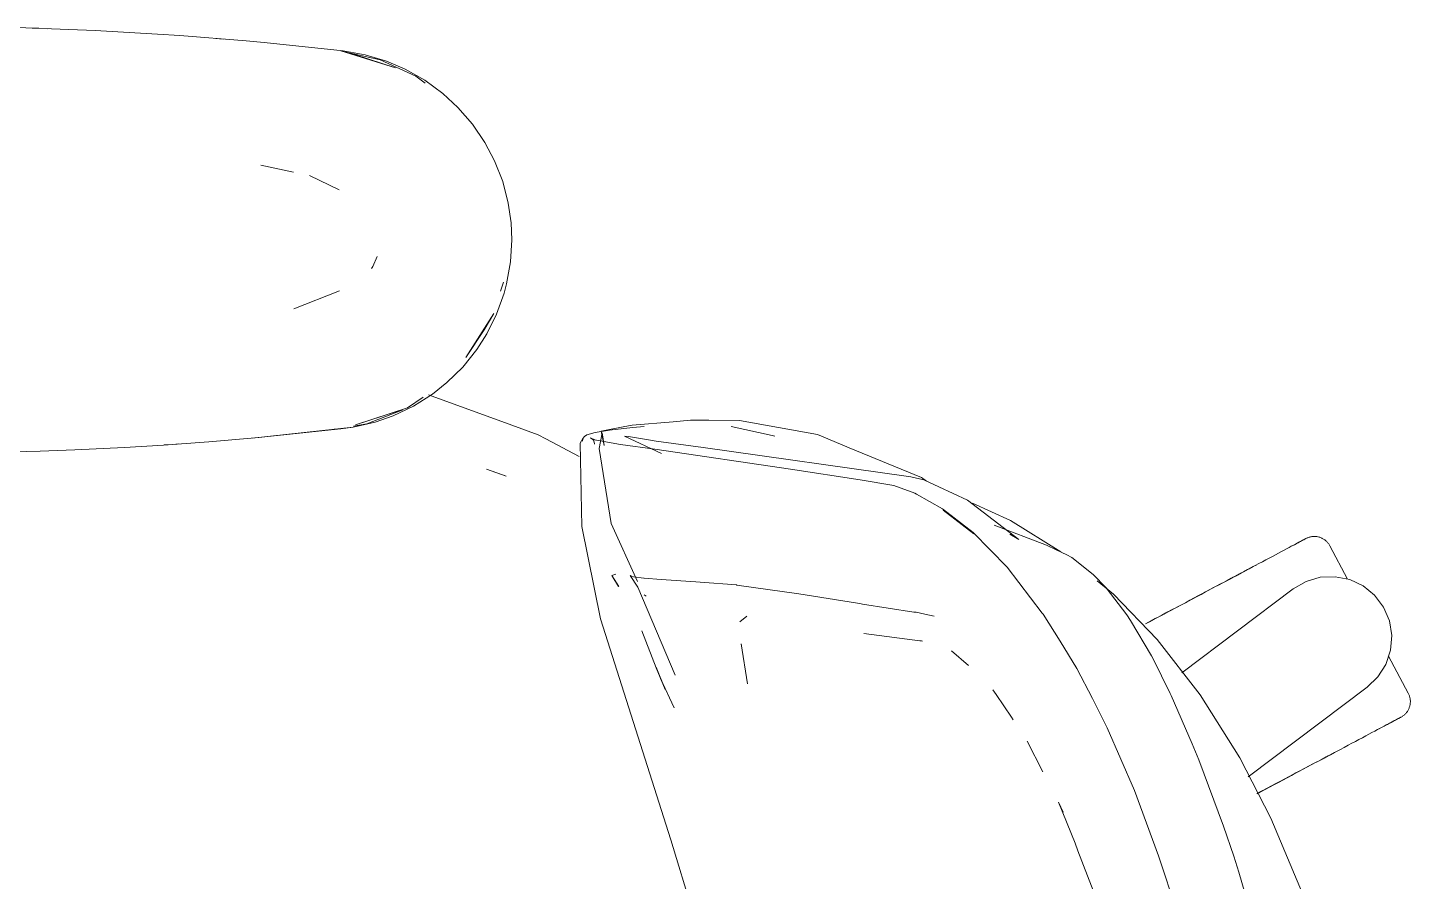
# Model space of a CAD drawing. Header units: millimetres. Extents: x 155927 to 317870, y -36033 to 97293.
# Drawn here: x 229424.8 to 229739.1, y 18740.2 to 18934.3 of the extents above; entities that cross this region are included whole.
import ezdxf

# ---------------------------------------------------------------- set-up
doc = ezdxf.new("R2010")
doc.units = ezdxf.units.MM
doc.header["$MEASUREMENT"] = 0
doc.layers.add('G-IMPT', color=8, linetype='CONTINUOUS', lineweight=9)
doc.layers.add('I-FURN', color=8, linetype='CONTINUOUS', lineweight=9)

msp = doc.modelspace()

# ---------------------------------------------------------------- linework, layer by layer
at = {"layer": 'G-IMPT'}
for p, q in [((229434.13, 18933.89), (229422.37, 18934.28)), ((229427.31, 18934.14), (229425.81, 18934.16)), ((229429.24, 18934.03), (229427.31, 18934.14)), ((229434.13, 18933.89), (229440.15, 18933.64)), ((229454.29, 18932.83), (229440.15, 18933.64)), ((229459.38, 18932.5), (229454.29, 18932.83)), ((229459.38, 18932.5), (229474.44, 18931.25)), ((229467.57, 18931.85), (229469.24, 18931.68)), ((229474.44, 18931.25), (229478.57, 18930.91)), ((229478.57, 18930.91), (229496.49, 18929)), ((229495.98, 18929), (229508.44, 18925.17)), ((229495.98, 18929), (229499.3, 18928.09)), ((229496.49, 18929), (229501.54, 18928.11)), ((229504.95, 18926.96), (229496.55, 18928.87)), ((229508.44, 18925.17), (229499.3, 18928.09)), ((229506.4, 18926.64), (229501.54, 18928.11)), ((229504.95, 18926.96), (229513.01, 18923.22)), ((229510.64, 18924.83), (229506.4, 18926.64)), ((229510.64, 18924.83), (229515.08, 18922.32)), ((229515.12, 18921.63), (229513.01, 18923.22)), ((229519.17, 18919.32), (229515.08, 18922.32)), ((229519.17, 18919.32), (229522.6, 18916.16)), ((229525.92, 18912.32), (229522.6, 18916.16)), ((229528.76, 18908.15), (229525.92, 18912.32)), ((229528.76, 18908.15), (229530.94, 18903.99)), ((229477.78, 18903.03), (229485.21, 18901.46)), ((229530.94, 18903.99), (229532.78, 18899.28)), ((229495.61, 18897.43), (229488.83, 18900.7)), ((229534.04, 18894.41), (229532.78, 18899.28)), ((229534.04, 18894.41), (229534.69, 18889.9)), ((229534.86, 18886.05), (229534.69, 18889.9)), ((229534.86, 18886.05), (229534.56, 18881.01)), ((229504.24, 18882.23), (229503.23, 18880)), ((229534.56, 18881.01), (229533.68, 18876.06)), ((229503.23, 18880), (229502.93, 18879.55)), ((229485.28, 18870.33), (229495.7, 18874.48)), ((229532.32, 18874.37), (229532.94, 18876.4)), ((229533.68, 18876.06), (229533.12, 18873.93)), ((229531.41, 18869.16), (229533.12, 18873.93)), ((229530.76, 18869.26), (229524.44, 18859.31)), ((229530.76, 18869.26), (229528.6, 18865.58)), ((229531.41, 18869.16), (229529.17, 18864.65)), ((229528.6, 18865.58), (229524.44, 18859.31)), ((229529.17, 18864.65), (229526.9, 18861.1)), ((229523.71, 18857.13), (229526.9, 18861.1)), ((229523.71, 18857.13), (229520.11, 18853.58)), ((229520.11, 18853.58), (229516.8, 18850.96)), ((229511.15, 18847.83), (229514.73, 18850.26)), ((229512.47, 18848.23), (229516.8, 18850.96)), ((229515.9, 18850.84), (229534.84, 18843.89)), ((229511.15, 18847.83), (229499.3, 18844.02)), ((229508.44, 18846.93), (229499.3, 18844.02)), ((229501.93, 18844.23), (229510.11, 18847.43)), ((229507.89, 18846.04), (229503.76, 18844.59)), ((229512.47, 18848.23), (229507.89, 18846.04)), ((229511.15, 18847.83), (229508.44, 18846.93)), ((229498.8, 18843.43), (229475.84, 18840.98)), ((229475.84, 18840.98), (229495.98, 18843.1)), ((229498.8, 18843.43), (229477.36, 18841.08)), ((229494.47, 18842.96), (229495.98, 18843.1)), ((229498.8, 18843.43), (229495.98, 18843.1)), ((229498.8, 18843.43), (229503.76, 18844.59)), ((229498.87, 18843.65), (229501.93, 18844.23)), ((229534.84, 18843.89), (229540.81, 18841.7)), ((229557.07, 18842.76), (229553.79, 18842.23)), ((229557.48, 18843.02), (229555.16, 18842.58)), ((229557.07, 18842.76), (229557.69, 18842.84)), ((229561.73, 18843.83), (229557.48, 18843.02)), ((229557.69, 18842.84), (229562.37, 18843.36)), ((229562.2, 18843.88), (229561.73, 18843.83)), ((229562.2, 18843.88), (229571.53, 18844.68)), ((229562.37, 18843.36), (229564.96, 18843.57)), ((229571.53, 18844.68), (229575.48, 18845.02)), ((229579.65, 18845.02), (229575.48, 18845.02)), ((229586.62, 18844.99), (229579.65, 18845.02)), ((229584.76, 18843.58), (229594.06, 18841.54)), ((229586.62, 18844.99), (229604.32, 18841.76)), ((229455.68, 18839.37), (229465.97, 18840.1)), ((229457.72, 18839.5), (229459.14, 18839.64)), ((229477.36, 18841.08), (229465.97, 18840.1)), ((229542.57, 18840.78), (229540.81, 18841.7)), ((229550.16, 18836.81), (229542.57, 18840.78)), ((229550.41, 18839.83), (229551.02, 18840.86)), ((229550.8, 18820.84), (229550.41, 18839.83)), ((229550.89, 18840.24), (229551.02, 18840.86)), ((229550.89, 18840.24), (229551, 18840.79)), ((229551.02, 18840.86), (229551, 18840.79)), ((229551.39, 18841.36), (229551.02, 18840.86)), ((229551.93, 18841.68), (229551.39, 18841.36)), ((229551.93, 18841.68), (229553.79, 18842.23)), ((229553.28, 18840.64), (229552.78, 18841.03)), ((229553.88, 18840.47), (229552.78, 18841.03)), ((229553.88, 18840.47), (229553.26, 18840.64)), ((229553.26, 18840.64), (229559.53, 18839.53)), ((229553.28, 18840.64), (229553.61, 18840.1)), ((229553.68, 18839.6), (229553.61, 18840.1)), ((229555.4, 18842.17), (229554.71, 18838.59)), ((229555.89, 18839.3), (229555.16, 18842.58)), ((229555.89, 18839.3), (229555.4, 18842.17)), ((229560.5, 18841.44), (229568.9, 18837.45)), ((229560.5, 18841.44), (229561.36, 18841.3)), ((229566.38, 18840.47), (229561.36, 18841.3)), ((229566.38, 18840.47), (229567.68, 18840.25)), ((229578.34, 18838.81), (229567.68, 18840.25)), ((229594.06, 18841.54), (229594.64, 18841.39)), ((229604.32, 18841.76), (229608.18, 18840.16)), ((229611.54, 18838.77), (229608.18, 18840.16)), ((229415.31, 18837.68), (229427.62, 18837.97)), ((229435.5, 18838.27), (229427.62, 18837.97)), ((229435.5, 18838.27), (229446.81, 18838.81)), ((229455.68, 18839.37), (229446.81, 18838.81)), ((229457.72, 18839.5), (229455.82, 18839.41)), ((229557.43, 18821.54), (229554.71, 18838.59)), ((229559.53, 18839.53), (229567.38, 18838.42)), ((229567.38, 18838.42), (229598.25, 18833.87)), ((229578.34, 18838.81), (229625.56, 18832.14)), ((229627.99, 18831.98), (229611.54, 18838.77)), ((229533.54, 18832.3), (229529.07, 18833.93)), ((229529.07, 18833.93), (229532.95, 18832.56)), ((229598.25, 18833.87), (229614.02, 18831.47)), ((229533.54, 18832.3), (229532.95, 18832.56)), ((229621.69, 18830.17), (229614.02, 18831.47)), ((229621.69, 18830.17), (229626.48, 18828.42)), ((229625.56, 18832.14), (229628.55, 18831.49)), ((229629.16, 18831.2), (229627.99, 18831.98)), ((229631.92, 18829.92), (229628.55, 18831.49)), ((229626.9, 18828.21), (229626.48, 18828.42)), ((229632.74, 18824.92), (229626.9, 18828.21)), ((229631.92, 18829.92), (229638.44, 18826.88)), ((229632.74, 18824.92), (229639.71, 18819.5)), ((229639.91, 18819.19), (229632.96, 18824.59)), ((229632.96, 18824.59), (229636.34, 18822)), ((229650.14, 18817.94), (229638.44, 18826.88)), ((229639.63, 18826.21), (229648.25, 18822.23)), ((229550.8, 18820.84), (229554.99, 18799.89)), ((229557.43, 18821.54), (229563.41, 18808.38)), ((229639.91, 18819.19), (229636.34, 18822)), ((229644.49, 18821.17), (229656.39, 18816.66)), ((229648.25, 18822.23), (229659.7, 18815.11)), ((229647.44, 18811.6), (229639.71, 18819.5)), ((229650.14, 18817.94), (229648.11, 18819.1)), ((229658.62, 18815.59), (229656.39, 18816.66)), ((229661.06, 18814.42), (229658.62, 18815.59)), ((229647.44, 18811.6), (229655.46, 18801.16)), ((229662.19, 18813.8), (229661.06, 18814.42)), ((229662.19, 18813.8), (229667.06, 18809.94)), ((229557.57, 18809.71), (229557.63, 18809.73)), ((229557.57, 18809.71), (229559.16, 18807.25)), ((229558.5, 18810.01), (229557.63, 18809.73)), ((229559.16, 18807.25), (229557.63, 18809.73)), ((229557.63, 18809.73), (229559.12, 18807.26)), ((229562.49, 18809.42), (229561.77, 18809.71)), ((229561.77, 18809.71), (229563.53, 18807.04)), ((229562.49, 18809.42), (229562.51, 18809.42)), ((229564.89, 18809.12), (229562.51, 18809.42)), ((229564.89, 18809.12), (229564.97, 18809.12)), ((229568.84, 18808.82), (229564.97, 18809.12)), ((229576.7, 18808.26), (229568.84, 18808.82)), ((229577.69, 18808.19), (229576.7, 18808.26)), ((229585.93, 18807.57), (229577.69, 18808.19)), ((229667.06, 18809.94), (229669.95, 18806.92)), ((229671.62, 18805.5), (229667.95, 18808.5)), ((229563.53, 18807.04), (229571.97, 18787.06)), ((229564.98, 18805.32), (229565.42, 18805.05)), ((229585.93, 18807.57), (229586.01, 18807.56)), ((229600.08, 18805.53), (229586.01, 18807.56)), ((229600.08, 18805.53), (229613.44, 18803.41)), ((229669.95, 18806.92), (229674.67, 18800.79)), ((229671.62, 18805.5), (229681.58, 18795.2)), ((229613.44, 18803.41), (229613.95, 18803.33)), ((229614.56, 18803.24), (229613.95, 18803.33)), ((229614.56, 18803.24), (229626.28, 18801.43)), ((229570.98, 18749.64), (229554.99, 18799.89)), ((229586.67, 18799.18), (229588.31, 18800.46)), ((229626.28, 18801.43), (229626.75, 18801.36)), ((229628.73, 18800.94), (229626.75, 18801.36)), ((229630.9, 18800.48), (229628.73, 18800.94)), ((229655.63, 18800.91), (229655.46, 18801.16)), ((229659.51, 18794.81), (229655.63, 18800.91)), ((229674.67, 18800.79), (229675.53, 18799.5)), ((229680.26, 18791.5), (229675.53, 18799.5)), ((229567.67, 18788.7), (229564.42, 18797.17)), ((229614.86, 18796.56), (229628.21, 18794.78)), ((229587.02, 18794.23), (229588.42, 18785.07)), ((229587.02, 18794.23), (229587.07, 18793.88)), ((229628.21, 18794.78), (229627.74, 18794.92)), ((229638.71, 18789.28), (229634.8, 18792.62)), ((229659.51, 18794.81), (229663.28, 18788.58)), ((229691.39, 18782.6), (229681.58, 18795.2)), ((229680.57, 18790.9), (229680.26, 18791.5)), ((229680.57, 18790.9), (229684.57, 18782.89)), ((229569.69, 18783.8), (229567.67, 18788.91)), ((229567.67, 18788.91), (229569.69, 18783.79)), ((229567.67, 18788.7), (229569.69, 18783.8)), ((229568.69, 18786.32), (229571.74, 18779.61)), ((229666.85, 18781.79), (229663.28, 18788.58)), ((229644.99, 18782.64), (229644.23, 18783.75)), ((229644.99, 18782.64), (229648.48, 18777.51)), ((229666.85, 18781.79), (229670.24, 18775.06)), ((229684.79, 18782.45), (229684.57, 18782.89)), ((229684.79, 18782.45), (229689.56, 18771.49)), ((229700.36, 18768.31), (229691.39, 18782.6)), ((229648.48, 18777.51), (229648.87, 18776.93)), ((229676.41, 18760.84), (229670.24, 18775.06)), ((229652.01, 18772.04), (229655.55, 18765.07)), ((229689.56, 18771.49), (229691.04, 18767.81)), ((229696.64, 18752.73), (229691.04, 18767.81)), ((229707.45, 18754.53), (229700.36, 18768.31)), ((229662.91, 18748.88), (229659.18, 18758.2)), ((229659.18, 18758.2), (229660.18, 18755.96)), ((229681.87, 18745.96), (229676.41, 18760.84)), ((229696.64, 18752.73), (229698.98, 18745.91)), ((229714.97, 18736.56), (229707.45, 18754.53)), ((229580.16, 18719.67), (229570.98, 18749.64)), ((229663.57, 18747.15), (229662.91, 18748.88)), ((229670.28, 18729.7), (229663.57, 18747.15)), ((229681.87, 18745.96), (229686.88, 18731.04)), ((229700.18, 18742.31), (229698.98, 18745.91)), ((229700.18, 18742.31), (229709.12, 18711.48))]:
    msp.add_line(p, q, dxfattribs=at)
at = {"layer": 'I-FURN'}
for p, q in [((229714.43, 18817.61), (229714.13, 18817.45)), ((229714.27, 18817.53), (229714.55, 18817.68)), ((229714.69, 18817.75), (229714.43, 18817.61)), ((229714.55, 18817.68), (229714.79, 18817.8)), ((229714.91, 18817.86), (229714.69, 18817.75)), ((229714.79, 18817.8), (229714.99, 18817.91)), ((229715.09, 18817.96), (229714.91, 18817.86)), ((229714.99, 18817.91), (229715.16, 18818)), ((229715.23, 18818.03), (229715.09, 18817.96)), ((229715.16, 18818), (229715.28, 18818.06)), ((229715.33, 18818.09), (229715.23, 18818.03)), ((229715.28, 18818.06), (229715.36, 18818.1)), ((229715.39, 18818.12), (229715.33, 18818.09)), ((229715.36, 18818.1), (229715.4, 18818.13)), ((229715.41, 18818.13), (229715.39, 18818.12)), ((229715.4, 18818.13), (229715.41, 18818.13)), ((229715.41, 18818.13), (229715.55, 18818.2)), ((229715.55, 18818.2), (229715.7, 18818.27)), ((229715.7, 18818.27), (229715.85, 18818.33)), ((229715.85, 18818.33), (229716, 18818.39)), ((229716, 18818.39), (229716.15, 18818.44)), ((229716.15, 18818.44), (229716.31, 18818.48)), ((229716.31, 18818.48), (229716.46, 18818.51)), ((229716.46, 18818.51), (229716.62, 18818.54)), ((229716.62, 18818.54), (229716.78, 18818.57)), ((229716.78, 18818.57), (229716.94, 18818.59)), ((229716.94, 18818.59), (229717.1, 18818.6)), ((229717.1, 18818.6), (229717.26, 18818.6)), ((229717.26, 18818.6), (229717.43, 18818.6)), ((229717.43, 18818.6), (229717.59, 18818.59)), ((229717.59, 18818.59), (229717.75, 18818.58)), ((229717.75, 18818.58), (229717.91, 18818.56)), ((229717.91, 18818.56), (229718.07, 18818.53)), ((229718.07, 18818.53), (229718.22, 18818.49)), ((229718.22, 18818.49), (229718.38, 18818.45)), ((229718.38, 18818.45), (229718.53, 18818.41)), ((229718.53, 18818.41), (229718.69, 18818.36)), ((229718.69, 18818.36), (229718.84, 18818.3)), ((229718.84, 18818.3), (229718.98, 18818.23)), ((229718.98, 18818.23), (229719.13, 18818.16)), ((229719.13, 18818.16), (229719.27, 18818.09)), ((229719.27, 18818.09), (229719.41, 18818)), ((229719.41, 18818), (229719.55, 18817.92)), ((229719.55, 18817.92), (229719.68, 18817.82)), ((229719.68, 18817.82), (229719.81, 18817.73)), ((229719.81, 18817.73), (229719.93, 18817.62)), ((229719.93, 18817.62), (229720.05, 18817.52)), ((229708.49, 18814.45), (229707.78, 18814.08)), ((229709.17, 18814.81), (229708.49, 18814.45)), ((229709.82, 18815.16), (229709.17, 18814.81)), ((229710.43, 18815.48), (229709.82, 18815.16)), ((229711.02, 18815.8), (229710.43, 18815.48)), ((229710.71, 18815.63), (229711.27, 18815.93)), ((229711.57, 18816.09), (229711.02, 18815.8)), ((229711.27, 18815.93), (229711.81, 18816.22)), ((229712.08, 18816.36), (229711.57, 18816.09)), ((229711.81, 18816.22), (229712.31, 18816.48)), ((229712.57, 18816.62), (229712.08, 18816.36)), ((229712.31, 18816.48), (229712.78, 18816.73)), ((229713.01, 18816.86), (229712.57, 18816.62)), ((229712.78, 18816.73), (229713.21, 18816.96)), ((229713.42, 18817.07), (229713.01, 18816.86)), ((229713.21, 18816.96), (229713.6, 18817.17)), ((229713.8, 18817.27), (229713.42, 18817.07)), ((229713.6, 18817.17), (229713.95, 18817.36)), ((229714.13, 18817.45), (229713.8, 18817.27)), ((229713.95, 18817.36), (229714.27, 18817.53)), ((229720.05, 18817.52), (229720.17, 18817.4)), ((229720.17, 18817.4), (229720.28, 18817.29)), ((229720.28, 18817.29), (229720.38, 18817.17)), ((229720.38, 18817.17), (229720.48, 18817.04)), ((229720.48, 18817.04), (229720.58, 18816.91)), ((229720.58, 18816.91), (229720.67, 18816.78)), ((229720.67, 18816.78), (229720.76, 18816.64)), ((229720.76, 18816.64), (229720.84, 18816.5)), ((229720.84, 18816.5), (229720.86, 18816.46)), ((229724.89, 18808.88), (229720.86, 18816.46)), ((229702.99, 18811.53), (229702.12, 18811.06)), ((229702.52, 18811.28), (229703.39, 18811.74)), ((229703.85, 18811.99), (229702.99, 18811.53)), ((229703.39, 18811.74), (229704.24, 18812.19)), ((229704.69, 18812.43), (229703.85, 18811.99)), ((229705.5, 18812.86), (229704.69, 18812.43)), ((229706.29, 18813.28), (229705.5, 18812.86)), ((229707.05, 18813.69), (229706.29, 18813.28)), ((229707.78, 18814.08), (229707.05, 18813.69)), ((229695.98, 18807.8), (229696.96, 18808.32)), ((229697.48, 18808.6), (229696.51, 18808.08)), ((229696.96, 18808.32), (229697.92, 18808.83)), ((229698.43, 18809.11), (229697.48, 18808.6)), ((229697.92, 18808.83), (229698.87, 18809.34)), ((229699.38, 18809.61), (229698.43, 18809.11)), ((229698.87, 18809.34), (229699.81, 18809.84)), ((229700.31, 18810.1), (229699.38, 18809.61)), ((229699.81, 18809.84), (229700.73, 18810.33)), ((229701.22, 18810.59), (229700.31, 18810.1)), ((229700.73, 18810.33), (229701.64, 18810.81)), ((229702.12, 18811.06), (229701.22, 18810.59)), ((229701.64, 18810.81), (229702.52, 18811.28)), ((229712.51, 18806.68), (229715.43, 18808.38)), ((229715.43, 18808.38), (229718.67, 18809.32)), ((229718.67, 18809.32), (229722.04, 18809.46)), ((229722.04, 18809.46), (229725.35, 18808.79)), ((229725.35, 18808.79), (229728.4, 18807.35)), ((229687.2, 18787.61), (229712.51, 18806.68)), ((229690, 18804.62), (229691, 18805.15)), ((229691.55, 18805.44), (229690.54, 18804.91)), ((229691, 18805.15), (229692.01, 18805.69)), ((229692.55, 18805.98), (229691.55, 18805.44)), ((229692.01, 18805.69), (229693.01, 18806.22)), ((229693.55, 18806.51), (229692.55, 18805.98)), ((229693.01, 18806.22), (229694.01, 18806.75)), ((229694.54, 18807.04), (229693.55, 18806.51)), ((229694.01, 18806.75), (229695, 18807.28)), ((229695.53, 18807.56), (229694.54, 18807.04)), ((229695, 18807.28), (229695.98, 18807.8)), ((229696.51, 18808.08), (229695.53, 18807.56)), ((229728.4, 18807.35), (229731.01, 18805.22)), ((229731.01, 18805.22), (229733.04, 18802.52)), ((229684.03, 18801.45), (229685.01, 18801.97)), ((229685.54, 18802.25), (229684.56, 18801.73)), ((229685.01, 18801.97), (229686, 18802.49)), ((229686.53, 18802.78), (229685.54, 18802.25)), ((229686, 18802.49), (229686.99, 18803.02)), ((229687.53, 18803.31), (229686.53, 18802.78)), ((229686.99, 18803.02), (229687.99, 18803.55)), ((229688.53, 18803.84), (229687.53, 18803.31)), ((229687.99, 18803.55), (229688.99, 18804.09)), ((229689.54, 18804.37), (229688.53, 18803.84)), ((229688.99, 18804.09), (229690, 18804.62)), ((229690.54, 18804.91), (229689.54, 18804.37)), ((229733.04, 18802.52), (229734.37, 18799.42)), ((229679.81, 18799.2), (229678.9, 18798.72)), ((229679.32, 18798.94), (229680.23, 18799.43)), ((229680.73, 18799.69), (229679.81, 18799.2)), ((229680.23, 18799.43), (229681.16, 18799.92)), ((229681.67, 18800.19), (229680.73, 18799.69)), ((229681.16, 18799.92), (229682.11, 18800.42)), ((229682.62, 18800.7), (229681.67, 18800.19)), ((229682.11, 18800.42), (229683.06, 18800.93)), ((229683.58, 18801.21), (229682.62, 18800.7)), ((229683.06, 18800.93), (229684.03, 18801.45)), ((229684.56, 18801.73), (229683.58, 18801.21)), ((229734.37, 18799.42), (229734.91, 18796.09)), ((229734.91, 18796.09), (229734.65, 18792.73)), ((229734.65, 18792.73), (229733.58, 18789.53)), ((229733.58, 18789.53), (229731.78, 18786.67)), ((229738.67, 18782.97), (229734.2, 18791.37)), ((229731.78, 18786.67), (229729.36, 18784.33)), ((229729.36, 18784.33), (229702.29, 18763.94)), ((229738.67, 18782.97), (229738.74, 18782.82)), ((229738.74, 18782.82), (229738.81, 18782.67)), ((229738.81, 18782.67), (229738.87, 18782.53)), ((229738.87, 18782.53), (229738.93, 18782.37)), ((229738.93, 18782.37), (229738.97, 18782.22)), ((229738.99, 18779.99), (229738.95, 18779.84)), ((229738.97, 18782.22), (229739.02, 18782.06)), ((229739.03, 18780.15), (229738.99, 18779.99)), ((229739.02, 18782.06), (229739.05, 18781.91)), ((229739.07, 18780.31), (229739.03, 18780.15)), ((229739.05, 18781.91), (229739.08, 18781.75)), ((229739.09, 18780.47), (229739.07, 18780.31)), ((229739.08, 18781.75), (229739.11, 18781.59)), ((229739.12, 18780.63), (229739.09, 18780.47)), ((229739.11, 18781.59), (229739.13, 18781.43)), ((229739.13, 18780.79), (229739.12, 18780.63)), ((229739.13, 18781.43), (229739.14, 18781.27)), ((229739.14, 18780.95), (229739.13, 18780.79)), ((229739.14, 18781.27), (229739.14, 18781.11)), ((229739.14, 18781.11), (229739.14, 18780.95)), ((229735.19, 18776.55), (229735.55, 18776.74)), ((229735.73, 18776.84), (229735.39, 18776.66)), ((229735.55, 18776.74), (229735.87, 18776.91)), ((229736.02, 18776.99), (229735.73, 18776.84)), ((229735.87, 18776.91), (229736.15, 18777.06)), ((229736.28, 18777.13), (229736.02, 18776.99)), ((229736.15, 18777.06), (229736.39, 18777.19)), ((229736.5, 18777.25), (229736.28, 18777.13)), ((229736.39, 18777.19), (229736.59, 18777.29)), ((229736.68, 18777.34), (229736.5, 18777.25)), ((229736.59, 18777.29), (229736.75, 18777.38)), ((229736.82, 18777.42), (229736.68, 18777.34)), ((229736.75, 18777.38), (229736.87, 18777.45)), ((229736.92, 18777.47), (229736.82, 18777.42)), ((229736.87, 18777.45), (229736.96, 18777.49)), ((229736.98, 18777.5), (229736.92, 18777.47)), ((229736.96, 18777.49), (229737, 18777.51)), ((229737, 18777.51), (229736.98, 18777.5)), ((229737.04, 18777.54), (229737, 18777.51)), ((229737, 18777.51), (229737, 18777.51)), ((229737.18, 18777.62), (229737.04, 18777.54)), ((229737.32, 18777.7), (229737.18, 18777.62)), ((229737.45, 18777.79), (229737.32, 18777.7)), ((229737.58, 18777.89), (229737.45, 18777.79)), ((229737.71, 18777.99), (229737.58, 18777.89)), ((229737.83, 18778.1), (229737.71, 18777.99)), ((229737.94, 18778.21), (229737.83, 18778.1)), ((229738.06, 18778.32), (229737.94, 18778.21)), ((229738.16, 18778.44), (229738.06, 18778.32)), ((229738.27, 18778.57), (229738.16, 18778.44)), ((229738.36, 18778.69), (229738.27, 18778.57)), ((229738.46, 18778.83), (229738.36, 18778.69)), ((229738.54, 18778.96), (229738.46, 18778.83)), ((229738.63, 18779.1), (229738.54, 18778.96)), ((229738.7, 18779.24), (229738.63, 18779.1)), ((229738.77, 18779.39), (229738.7, 18779.24)), ((229738.84, 18779.54), (229738.77, 18779.39)), ((229738.89, 18779.69), (229738.84, 18779.54)), ((229738.95, 18779.84), (229738.89, 18779.69)), ((229728.99, 18773.25), (229729.71, 18773.64)), ((229729.71, 18773.64), (229730.4, 18774)), ((229730.4, 18774), (229731.07, 18774.36)), ((229731.07, 18774.36), (229731.7, 18774.69)), ((229731.7, 18774.69), (229732.3, 18775.01)), ((229732.61, 18775.18), (229732.03, 18774.87)), ((229732.3, 18775.01), (229732.87, 18775.32)), ((229733.16, 18775.47), (229732.61, 18775.18)), ((229732.87, 18775.32), (229733.41, 18775.6)), ((229733.68, 18775.75), (229733.16, 18775.47)), ((229733.41, 18775.6), (229733.91, 18775.87)), ((229734.16, 18776), (229733.68, 18775.75)), ((229733.91, 18775.87), (229734.37, 18776.12)), ((229734.61, 18776.24), (229734.16, 18776)), ((229734.37, 18776.12), (229734.8, 18776.34)), ((229735.02, 18776.46), (229734.61, 18776.24)), ((229734.8, 18776.34), (229735.19, 18776.55)), ((229735.39, 18776.66), (229735.02, 18776.46)), ((229723.23, 18770.19), (229724.12, 18770.66)), ((229724.12, 18770.66), (229724.99, 18771.13)), ((229724.99, 18771.13), (229725.83, 18771.58)), ((229725.83, 18771.58), (229726.66, 18772.01)), ((229726.66, 18772.01), (229727.46, 18772.44)), ((229727.46, 18772.44), (229728.24, 18772.85)), ((229728.24, 18772.85), (229728.99, 18773.25)), ((229718.1, 18767.47), (229717.13, 18766.95)), ((229717.58, 18767.19), (229718.55, 18767.7)), ((229719.07, 18767.98), (229718.1, 18767.47)), ((229718.55, 18767.7), (229719.51, 18768.22)), ((229720.03, 18768.49), (229719.07, 18767.98)), ((229719.51, 18768.22), (229720.47, 18768.72)), ((229720.97, 18768.99), (229720.03, 18768.49)), ((229720.47, 18768.72), (229721.4, 18769.22)), ((229721.9, 18769.49), (229720.97, 18768.99)), ((229721.4, 18769.22), (229722.33, 18769.71)), ((229722.82, 18769.97), (229721.9, 18769.49)), ((229722.33, 18769.71), (229723.23, 18770.19)), ((229712.14, 18764.29), (229711.13, 18763.76)), ((229711.59, 18764), (229712.6, 18764.54)), ((229713.14, 18764.83), (229712.14, 18764.29)), ((229712.6, 18764.54), (229713.6, 18765.07)), ((229714.14, 18765.36), (229713.14, 18764.83)), ((229713.6, 18765.07), (229714.61, 18765.61)), ((229715.14, 18765.89), (229714.14, 18765.36)), ((229714.61, 18765.61), (229715.6, 18766.14)), ((229716.14, 18766.42), (229715.14, 18765.89)), ((229715.6, 18766.14), (229716.59, 18766.66)), ((229717.13, 18766.95), (229716.14, 18766.42)), ((229716.59, 18766.66), (229717.58, 18767.19)), ((229706.15, 18761.11), (229705.18, 18760.59)), ((229705.63, 18760.83), (229706.61, 18761.35)), ((229707.14, 18761.63), (229706.15, 18761.11)), ((229706.61, 18761.35), (229707.59, 18761.88)), ((229708.13, 18762.16), (229707.14, 18761.63)), ((229707.59, 18761.88), (229708.59, 18762.41)), ((229709.13, 18762.69), (229708.13, 18762.16)), ((229708.59, 18762.41), (229709.59, 18762.94)), ((229710.13, 18763.22), (229709.13, 18762.69)), ((229709.59, 18762.94), (229710.59, 18763.47)), ((229711.13, 18763.76), (229710.13, 18763.22)), ((229710.59, 18763.47), (229711.59, 18764)), ((229705.18, 18760.59), (229704.22, 18760.08)), ((229704.66, 18760.32), (229705.63, 18760.83))]:
    msp.add_line(p, q, dxfattribs=at)

doc.saveas('drawing.dxf')
